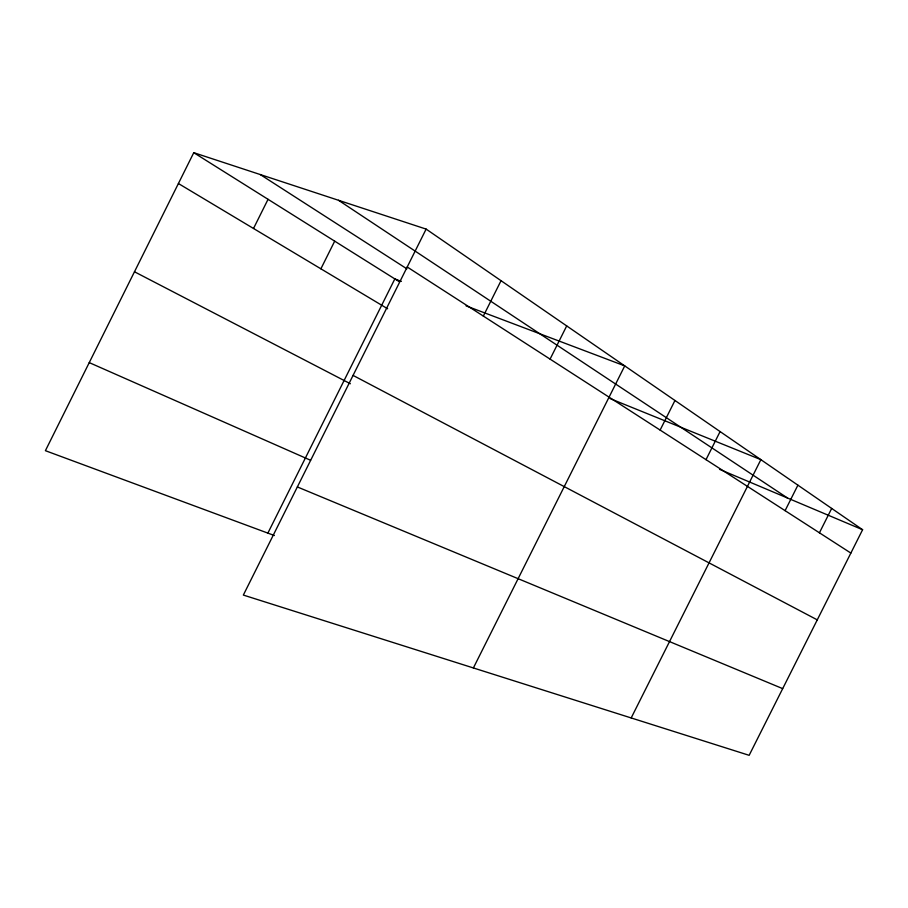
<?xml version="1.0" encoding="UTF-8"?>
<svg xmlns="http://www.w3.org/2000/svg" width="908" height="908" viewBox="0 0 908 908"><rect width="100%" height="100%" fill="white"/><g stroke="black" fill="none" stroke-linecap="round" stroke-linejoin="round"><path stroke-width="1.36" d="M426.136 229.1L243.344 595.069L749.145 755.32L862.6 529.727L426.136 229.1L193.767 152.68L45.4 450.686L274.386 535.527M253.514 228.476L268.053 199.317M320.887 268.813L334.689 241.153M267.871 533.121L394.832 278.915L401.381 281.389M483.34 316.086L501.034 280.697M550.078 359.114L566.706 325.915M473.386 667.947L624.738 365.89L466.065 305.86M660.127 430.074L674.962 400.485M706.004 459.664L720.089 431.572M631.185 717.944L760.87 459.664L610.097 398.589M785.091 510.659L797.905 485.167M819.425 532.803L831.671 508.435M297.347 486.938L782.685 688.627M719.545 469.334L862.6 529.727M89.245 362.61L310.581 460.265M134.475 271.776L350.375 383.744M353.064 375.401L817.268 619.869M178.411 183.529L387.648 308.777M193.767 152.68L399.543 281.866M260.244 174.54L406.875 268.836M407.204 266.986L850.864 553.074M338.514 200.282L787.588 498.061"/></g></svg>
